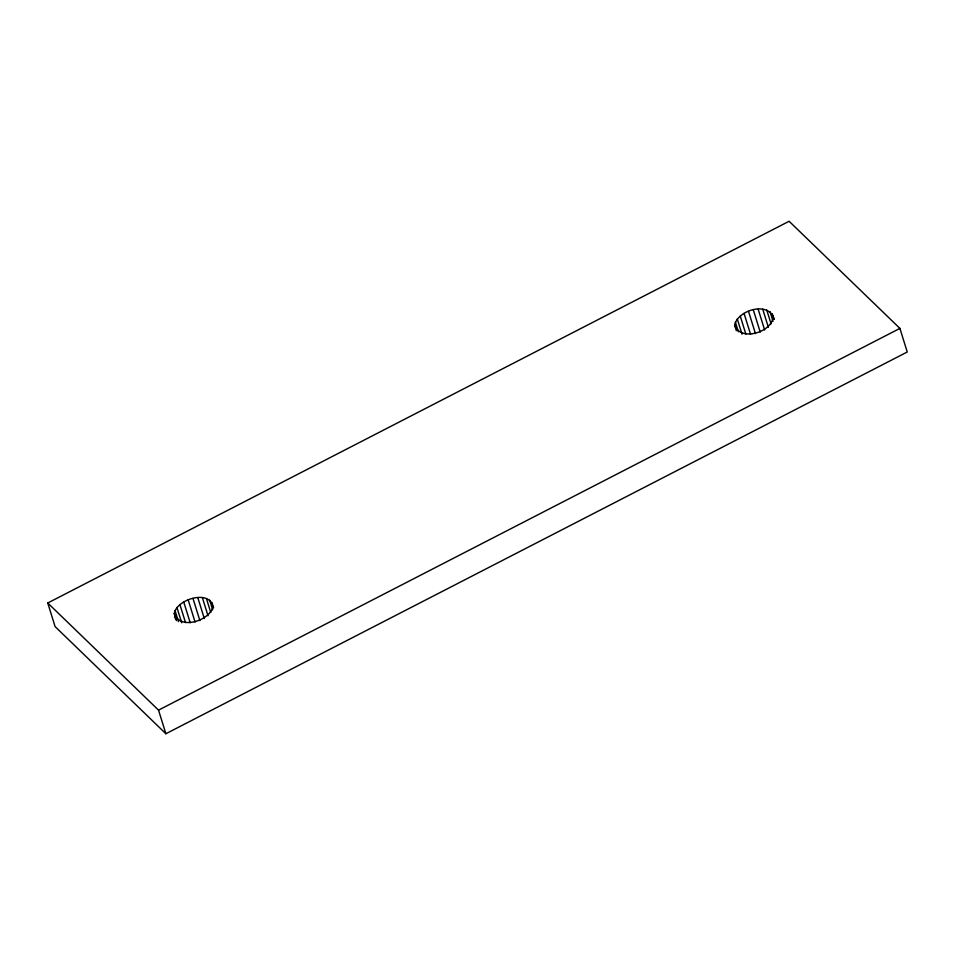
<?xml version="1.0" encoding="UTF-8"?>
<svg xmlns="http://www.w3.org/2000/svg" width="955" height="955" viewBox="0 0 955 955"><rect width="100%" height="100%" fill="white"/><g stroke="black" fill="none" stroke-linecap="round" stroke-linejoin="round"><path stroke-width="1.43" d="M773.287 316.344C772.309 332.447 740.209 341.962 734.61 325.082C738.048 309.671 769.193 300.897 774.147 319.113M174.276 613.611C176.448 598.976 211.27 588.71 212.81 607.822C207.868 621.371 179.803 629.882 174.276 613.611L176.436 620.559M47.75 602.999L789.116 221.262L899.897 328.401L907.25 352.001L165.884 733.738L55.103 626.599L47.75 602.999L158.53 710.138L165.884 733.738M158.53 710.138L899.897 328.401M772.213 313.706L773.932 319.257M769.993 311.557L773.013 321.274M766.758 310.029L771.079 323.912M762.735 309.217L768.357 327.267M758.151 309.169L764.645 330M753.316 309.898L760.228 332.113M748.517 311.354L755.441 333.57M744.064 313.443L750.546 334.262M740.232 316.033L745.855 334.071M737.272 318.958L742.023 334.226M735.362 322.038L738.382 331.755M734.61 325.082L736.341 330.645M211.879 602.235L213.598 607.786M209.646 600.086L212.679 609.803M206.423 598.558L210.745 612.442M202.4 597.746L208.023 615.784M197.816 597.699L204.298 618.518M192.982 598.427L199.893 620.643M188.183 599.883L195.095 622.087M183.73 601.96L190.212 622.791M179.898 604.551L185.521 622.6M176.938 607.487L181.689 622.755M175.028 610.567L178.478 621.669M174.753 616.429L175.613 619.21"/></g></svg>
